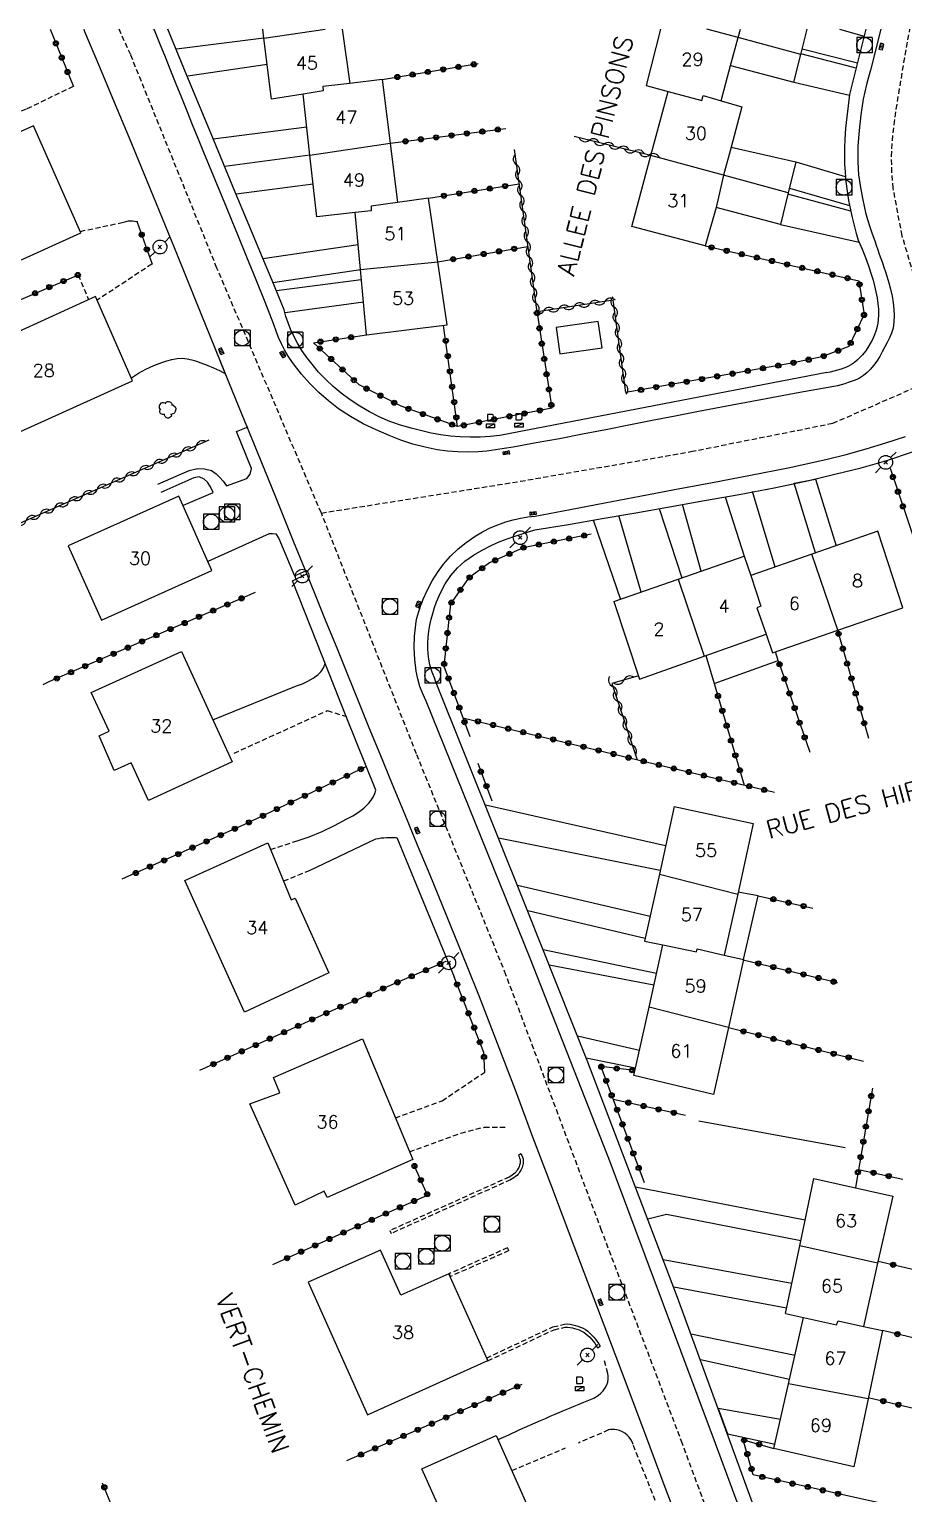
# Model space of a CAD drawing. Header units: millimetres. Extents: x 147000 to 148000, y 141000 to 142001.
# Drawn here: x 147705.3 to 147789.9, y 141858.2 to 142000 of the extents above; entities that cross this region are included whole.
import ezdxf
from ezdxf.enums import TextEntityAlignment as Align

# ---------------------------------------------------------------- set-up
doc = ezdxf.new("R2010")
doc.units = ezdxf.units.MM
doc.linetypes.add('DASHED', pattern=[0.75, 0.5, -0.25])
doc.layers.get('0').update_dxf_attribs({"linetype": 'CONTINUOUS'})
for name, color, linetype in [('W0001', 6, 'DASHED'), ('W0014', 7, 'CONTINUOUS'), ('W0017', 7, 'CONTINUOUS'), ('W0101', 7, 'CONTINUOUS'), ('W0104', 1, 'CONTINUOUS'), ('W0112', 1, 'DASHED'), ('W0300', 7, 'CONTINUOUS'), ('W0310', 3, 'CONTINUOUS'), ('W0323', 7, 'CONTINUOUS'), ('W0330', 7, 'CONTINUOUS'), ('W0401', 7, 'CONTINUOUS'), ('W0420', 7, 'CONTINUOUS'), ('W0438', 7, 'CONTINUOUS'), ('W0439', 7, 'CONTINUOUS'), ('W0473', 7, 'CONTINUOUS'), ('W0989', 7, 'CONTINUOUS'), ('W0991', 7, 'CONTINUOUS'), ('W1102', 7, 'CONTINUOUS')]:
    doc.layers.add(name, color=color, linetype=linetype)
doc.styles.get("Standard").update_dxf_attribs({"font": 'romans.shx', "width": 0.85})

# ---------------------------------------------------------------- blocks, each defined once
blk = doc.blocks.new('T420')
for p, q in [((0.75, 0.75), (-0.75, 0.75)), ((-0.75, 0.75), (-0.75, -0.75)), ((0.75, 0.75), (0.75, -0.75)), ((0.75, -0.75), (-0.75, -0.75))]:
    blk.add_line(p, q)
blk.add_ellipse((0, 0), major_axis=(-0.53, 0.53), ratio=1, start_param=3.926991, end_param=10.210176)
blk = doc.blocks.new('T300')
for p, q in [((-0.8, 0.51), (-0.86, 0.34)), ((-0.86, 0.34), (-0.86, 0.17)), ((-0.86, 0.17), (-0.74, 0.06)), ((-0.69, 0.63), (-0.8, 0.51)), ((-0.8, -0.06), (-0.74, 0.06)), ((-0.74, 0.06), (-0.69, 0.11)), ((-0.57, 0.69), (-0.69, 0.63)), ((-0.46, 0.69), (-0.57, 0.69)), ((-0.29, 0.63), (-0.46, 0.69)), ((-0.29, 0.63), (-0.17, 0.74)), ((-0.23, 0.57), (-0.29, 0.63)), ((-0.17, 0.74), (-0.06, 0.8)), ((-0.06, 0.8), (0.06, 0.8)), ((0.06, 0.8), (0.23, 0.74)), ((0.23, 0.74), (0.34, 0.63)), ((0.34, 0.63), (0.4, 0.51)), ((0.46, 0.46), (0.34, 0.46)), ((0.4, 0.51), (0.4, 0.46)), ((0.57, 0.4), (0.46, 0.46)), ((0.57, 0.4), (0.69, 0.29)), ((0.69, 0.29), (0.74, 0.17)), ((0.74, 0.06), (0.69, -0.17)), ((0.74, 0.17), (0.74, 0.06)), ((-0.8, -0.17), (-0.8, -0.06)), ((-0.8, -0.23), (-0.8, -0.17)), ((-0.74, -0.34), (-0.8, -0.23)), ((-0.69, -0.4), (-0.74, -0.34)), ((-0.51, -0.46), (-0.69, -0.4)), ((-0.4, -0.46), (-0.51, -0.46)), ((-0.4, -0.46), (-0.34, -0.46)), ((-0.34, -0.46), (-0.34, -0.4)), ((-0.34, -0.51), (-0.34, -0.46)), ((-0.29, -0.63), (-0.34, -0.51)), ((-0.17, -0.74), (-0.29, -0.63)), ((-0.06, -0.8), (-0.17, -0.74)), ((0.06, -0.8), (-0.06, -0.8)), ((0.17, -0.74), (0.06, -0.8)), ((0.23, -0.69), (0.17, -0.74)), ((0.29, -0.46), (0.23, -0.46)), ((0.29, -0.63), (0.23, -0.69)), ((0.46, -0.4), (0.29, -0.46)), ((0.34, -0.51), (0.29, -0.63)), ((0.34, -0.51), (0.34, -0.46)), ((0.57, -0.34), (0.46, -0.4)), ((0.63, -0.29), (0.57, -0.34)), ((0.69, -0.17), (0.63, -0.29))]:
    blk.add_line(p, q)
blk = doc.blocks.new('T473')
for p, q in [((-0.166667, 0.166667), (0.166667, -0.166667)), ((-0.166667, -0.166667), (0.166667, 0.166667)), ((0.500001, 0.500001), (1.000002, 1.000002)), ((-1.000002, -1.000002), (-0.500001, -0.500001))]:
    blk.add_line(p, q)
blk.add_ellipse((0, 0), major_axis=(0.471405, 0.471405), ratio=1, start_param=5.4977871438, end_param=11.780972451)
blk = doc.blocks.new('T438')
for p, q in [((-0.4, 0.2), (0.4, 0.2)), ((-0.4, -0.2), (-0.4, 0.2)), ((0.15, 1.1), (-0.3, 1.1)), ((-0.3, 1.1), (-0.3, 0.5)), ((-0.3, 0.5), (0.15, 0.5)), ((0.3, 0.65), (0.3, 0.95)), ((0.4, 0.2), (0.4, -0.2))]:
    blk.add_line(p, q)
at = {"flags": 128}
for points in [[(-0.4, -0.2), (0.4, 0.2)], [(0.4, -0.2), (-0.4, -0.2)]]:
    blk.add_lwpolyline(points, dxfattribs=at)
for centre, major_axis, start_param, end_param in [((0.15, 0.95), (0.106, -0.106), 0.785398, 2.356194), ((0.15, 0.65), (0.106, 0.106), 3.926991, 5.497787)]:
    blk.add_ellipse(centre, major_axis=major_axis, ratio=1, start_param=start_param, end_param=end_param)
blk = doc.blocks.new('T401')
for p, q in [((-0.3, 0.3), (0, 0.3)), ((-0.3, -0.25), (-0.3, 0.3)), ((-0.3, 0.15), (0, 0.15)), ((-0.3, 0), (0, 0)), ((0, 0.3), (0, -0.25)), ((-0.3, -0.15), (0, -0.15)), ((-0.3, -0.25), (-0.3, -0.3)), ((-0.3, -0.3), (0, -0.3)), ((0, -0.3), (0, -0.25))]:
    blk.add_line(p, q)
blk = doc.blocks.new('t310o')
at = {"color": 0, "linetype": 'Continuous'}
for centre, start, end in [((-0.5, 0.38), 216.8699, 323.1304), ((0.5, -0.37), 36.8699, 143.1303)]:
    blk.add_arc(centre, 0.625, start, end, dxfattribs=at)
blk = doc.blocks.new('t323o')
at = {"color": 0, "linetype": 'Continuous'}
for radius in [0.25, 0.15]:
    blk.add_circle((0, 0), radius, dxfattribs=at)

msp = doc.modelspace()

# ---------------------------------------------------------------- linework, layer by layer
at = {"layer": 'W0001'}
for points in [[(147733.55, 141953.16), (147723.44, 141976.88), (147715.09, 141997.52), (147713.97, 142000)], [(147795.2, 141967.13), (147792.93, 141971.22), (147791.12, 141975.53), (147789.79, 141980.01), (147788.93, 141984.6), (147788.8, 141986.14), (147788.77, 141987.69), (147788.85, 141989.22), (147789.01, 141990.76), (147789.22, 141992.26), (147789.46, 141993.77), (147789.72, 141995.27), (147789.96, 141996.77), (147790.54, 142000)], [(147733.55, 141953.16), (147752.82, 141956.23), (147769.34, 141959.11), (147783.08, 141961.85), (147795.2, 141967.13)], [(147791.43, 141805.73), (147783.22, 141823.39), (147775.6, 141843.83), (147768.52, 141863.04), (147760.69, 141883.69), (147751.43, 141908.44), (147742.76, 141929.84), (147733.55, 141953.16)]]:
    msp.add_lwpolyline(points, dxfattribs=at)
at = {"layer": 'W0014'}
for points in [[(147710.54, 142000), (147710.62, 141999.8), (147712.07, 141996.37), (147713.5, 141992.94), (147714.93, 141989.5), (147717.27, 141983.84), (147719.59, 141978.17), (147721.89, 141972.49), (147724.18, 141966.82)], [(147728.96, 141971.41), (147728.1, 141973.58), (147727.23, 141975.75), (147726.35, 141977.93), (147725.47, 141980.1), (147724.93, 141981.43), (147724.38, 141982.76), (147723.83, 141984.09), (147723.28, 141985.42), (147722.73, 141986.75), (147722.18, 141988.08), (147721.63, 141989.42), (147721.09, 141990.75), (147720.55, 141992.06), (147720.03, 141993.37), (147719.5, 141994.68), (147718.98, 141995.99), (147718.45, 141997.3), (147717.92, 141998.61), (147717.38, 141999.91), (147717.34, 142000)], [(147729.96, 141972.83), (147728.78, 141975.68), (147727.59, 141978.53), (147726.41, 141981.38), (147725.22, 141984.23), (147722.88, 141989.88), (147720.54, 141995.53), (147718.68, 142000)], [(147786.28, 142000), (147784.71, 141993.67)], [(147787.72, 142000), (147786.74, 141996.05)], [(147786.74, 141996.05), (147786.52, 141995.35), (147786.33, 141994.65), (147786.17, 141993.94), (147786.03, 141993.22), (147785.8, 141991.72), (147785.62, 141990.21), (147785.51, 141988.68), (147785.5, 141987.16), (147785.58, 141985.92), (147785.75, 141984.69), (147785.98, 141983.48), (147786.25, 141982.27), (147786.44, 141981.57), (147786.66, 141980.88), (147786.9, 141980.19), (147787.14, 141979.51), (147787.28, 141979.08), (147787.43, 141978.65), (147787.58, 141978.23), (147787.73, 141977.8), (147787.88, 141977.38), (147788.03, 141976.95), (147788.17, 141976.52), (147788.3, 141976.09), (147788.49, 141975.46), (147788.67, 141974.82), (147788.83, 141974.17), (147788.93, 141973.52), (147788.99, 141972.91), (147789.02, 141972.29), (147789, 141971.67), (147788.91, 141971.05), (147788.76, 141970.57), (147788.56, 141970.12), (147788.33, 141969.67), (147788.1, 141969.24), (147787.86, 141968.77), (147787.62, 141968.31), (147787.35, 141967.86), (147787.03, 141967.44), (147786.73, 141967.1), (147786.39, 141966.78), (147786.04, 141966.49), (147785.65, 141966.23), (147785.4, 141966.09), (147785.13, 141965.98), (147784.85, 141965.88), (147784.58, 141965.79), (147784.24, 141965.68), (147783.89, 141965.58), (147783.54, 141965.49), (147783.18, 141965.42)], [(147784.71, 141993.67), (147784.55, 141992.59), (147784.42, 141991.51), (147784.32, 141990.42), (147784.25, 141989.33), (147784.22, 141988.54), (147784.2, 141987.75), (147784.22, 141986.96), (147784.26, 141986.17), (147784.34, 141985.25), (147784.46, 141984.34), (147784.61, 141983.43), (147784.78, 141982.52), (147784.94, 141981.76), (147785.13, 141980.99), (147785.33, 141980.24), (147785.56, 141979.49)], [(147785.57, 141979.5), (147785.91, 141978.71), (147786.23, 141977.91), (147786.52, 141977.11), (147786.79, 141976.29), (147786.97, 141975.72), (147787.13, 141975.15), (147787.26, 141974.57), (147787.37, 141973.99), (147787.44, 141973.45), (147787.49, 141972.91), (147787.51, 141972.37), (147787.47, 141971.83), (147787.39, 141971.35), (147787.27, 141970.87), (147787.11, 141970.41), (147786.92, 141969.96), (147786.71, 141969.56), (147786.48, 141969.18), (147786.23, 141968.82), (147785.95, 141968.47), (147785.71, 141968.21), (147785.45, 141967.96), (147785.18, 141967.73), (147784.89, 141967.53), (147784.65, 141967.4), (147784.4, 141967.28), (147784.14, 141967.19), (147783.88, 141967.1), (147783.54, 141966.99), (147783.18, 141966.89), (147782.83, 141966.81), (147782.47, 141966.74)], [(147750.85, 141960.66), (147749.89, 141960.56), (147748.93, 141960.5), (147747.97, 141960.49), (147747, 141960.53), (147746.06, 141960.61), (147745.13, 141960.74), (147744.2, 141960.9), (147743.28, 141961.11), (147742.24, 141961.37), (147741.21, 141961.68), (147740.19, 141962.03), (147739.2, 141962.45), (147738.22, 141962.95), (147737.27, 141963.5), (147736.35, 141964.11), (147735.47, 141964.76), (147734.7, 141965.4), (147733.98, 141966.08), (147733.29, 141966.8), (147732.65, 141967.56), (147732.14, 141968.22), (147731.67, 141968.91), (147731.24, 141969.62), (147730.85, 141970.36), (147730.57, 141970.95), (147730.33, 141971.57), (147730.12, 141972.19), (147729.95, 141972.82)], [(147783.18, 141965.42), (147779.9, 141964.82), (147776.62, 141964.21), (147773.34, 141963.6), (147770.07, 141962.98), (147767.82, 141962.55), (147765.58, 141962.11), (147763.34, 141961.67), (147761.1, 141961.22), (147758.85, 141960.78), (147756.61, 141960.35), (147754.36, 141959.94), (147752.11, 141959.55), (147751.27, 141959.41), (147750.43, 141959.27), (147749.59, 141959.15), (147748.74, 141959.08), (147747.75, 141959.05), (147746.76, 141959.07), (147745.77, 141959.14), (147744.78, 141959.27), (147743.59, 141959.52), (147742.42, 141959.83), (147741.26, 141960.22), (147740.13, 141960.65), (147738.85, 141961.2), (147737.6, 141961.81), (147736.38, 141962.49), (147735.21, 141963.26), (147734.23, 141964.01), (147733.32, 141964.83), (147732.45, 141965.7), (147731.63, 141966.61), (147731.17, 141967.17), (147730.75, 141967.74), (147730.35, 141968.34), (147729.99, 141968.96), (147729.68, 141969.55), (147729.41, 141970.16), (147729.17, 141970.78), (147728.96, 141971.41)], [(147723.8, 141967.76), (147725.57, 141963.42), (147727.34, 141959.07), (147729.1, 141954.72), (147730.87, 141950.37), (147731.91, 141947.8), (147732.96, 141945.24), (147734, 141942.67), (147735.04, 141940.1), (147736.08, 141937.53), (147737.12, 141934.96), (147738.16, 141932.4), (147739.21, 141929.83), (147740.41, 141926.9), (147741.62, 141923.97), (147742.84, 141921.04), (147744.05, 141918.11), (147745.26, 141915.17), (147746.46, 141912.24), (147747.65, 141909.3), (147748.83, 141906.35), (147750.59, 141901.83), (147752.31, 141897.29), (147754.01, 141892.75), (147755.73, 141888.21), (147758.01, 141882.19), (147760.29, 141876.17), (147762.57, 141870.14), (147764.84, 141864.12), (147765.88, 141861.34), (147766.92, 141858.57), (147767.96, 141855.79)], [(147782.49, 141966.75), (147750.83, 141960.66)], [(147754.27, 141952.86), (147757.64, 141953.49), (147761.01, 141954.13), (147764.39, 141954.78), (147767.76, 141955.43), (147771.42, 141956.13), (147775.1, 141956.81), (147778.77, 141957.53), (147782.41, 141958.35), (147784.36, 141958.84), (147786.3, 141959.37), (147788.22, 141959.94), (147790.13, 141960.56)], [(147754.22, 141951.53), (147757.48, 141952.06), (147760.75, 141952.62), (147764.01, 141953.18), (147767.27, 141953.76), (147770.65, 141954.36), (147774.02, 141954.96), (147777.39, 141955.6), (147780.75, 141956.32), (147783.28, 141956.92), (147785.81, 141957.55), (147788.31, 141958.26), (147790.79, 141959.07)], [(147743.7, 141934.95), (147743.37, 141935.65), (147743.1, 141936.37), (147742.89, 141937.11), (147742.73, 141937.86), (147742.59, 141938.98), (147742.54, 141940.1), (147742.58, 141941.23), (147742.69, 141942.35), (147742.74, 141942.67), (147742.81, 141942.99), (147742.89, 141943.3), (147742.98, 141943.62), (147743.08, 141943.92), (147743.18, 141944.23), (147743.3, 141944.53), (147743.42, 141944.83), (147743.83, 141945.72), (147744.28, 141946.58), (147744.79, 141947.41), (147745.37, 141948.2), (147746.05, 141948.97), (147746.8, 141949.68), (147747.59, 141950.32), (147748.43, 141950.92), (147749.15, 141951.34), (147749.89, 141951.71), (147750.65, 141952.03), (147751.43, 141952.3), (147752.12, 141952.5), (147752.83, 141952.66), (147753.55, 141952.78), (147754.27, 141952.86)], [(147744.56, 141937.04), (147744.28, 141937.74), (147744.07, 141938.47), (147743.93, 141939.21), (147743.87, 141939.96), (147743.87, 141940.55), (147743.91, 141941.14), (147743.97, 141941.72), (147744.07, 141942.3), (147744.19, 141942.88), (147744.34, 141943.44), (147744.51, 141944), (147744.71, 141944.56), (147745.09, 141945.44), (147745.55, 141946.3), (147746.09, 141947.1), (147746.72, 141947.84), (147747.46, 141948.5), (147748.28, 141949.07), (147749.13, 141949.56), (147749.99, 141950.02), (147750.53, 141950.27), (147751.08, 141950.49), (147751.64, 141950.69), (147752.2, 141950.88), (147752.7, 141951.06), (147753.2, 141951.22), (147753.71, 141951.38), (147754.22, 141951.53)], [(147730.75, 141946.58), (147732.14, 141947.26)], [(147738.84, 141926.33), (147735.97, 141933.46), (147730.76, 141946.58)], [(147789.46, 141820.09), (147779.11, 141846.89), (147768.05, 141877.2), (147759.36, 141899.99), (147753.42, 141914.91), (147744.55, 141937.04)], [(147788.56, 141817.9), (147781.04, 141837.8), (147771.72, 141863.07), (147761.55, 141890.22), (147753.79, 141909.95), (147743.7, 141934.95)], [(147740.87, 141921.73), (147746.42, 141908.24)]]:
    msp.add_lwpolyline(points, dxfattribs=at)
at = {"layer": 'W0017'}
for points in [[(147783.74, 142000), (147786.11, 141999.34)], [(147785.34, 141996.22), (147779.99, 141997.62)], [(147780.11, 141998.1), (147785.47, 141996.76)], [(147728.32, 141996.59), (147720.62, 141995.45)], [(147779.3, 141994.88), (147784.7, 141993.63)], [(147723.09, 141989.4), (147732.14, 141990.57)], [(147779.5, 141987.15), (147784.29, 141985.75)], [(147732.77, 141985), (147725.29, 141984.05)], [(147778.87, 141984.6), (147784.68, 141982.93)], [(147784.81, 141982.4), (147778.73, 141984.04)], [(147714.14, 141981.26), (147714.51, 141981.37), (147714.89, 141981.44), (147715.27, 141981.45), (147715.65, 141981.4), (147715.69, 141981.4), (147715.72, 141981.38), (147715.74, 141981.37), (147715.77, 141981.35)], [(147778, 141981.11), (147785.62, 141979.38)], [(147737.11, 141979.14), (147727.9, 141977.77)], [(147728.86, 141975.49), (147737.33, 141976.75)], [(147737.42, 141975.74), (147729.2, 141974.66)], [(147730.05, 141972.56), (147737.62, 141973.6)], [(147715.16, 141966.24), (147715.85, 141966.69), (147716.57, 141967.09), (147717.32, 141967.44), (147718.09, 141967.74), (147718.58, 141967.9), (147719.08, 141968.03), (147719.59, 141968.12), (147720.11, 141968.14), (147720.57, 141968.1), (147721.02, 141968), (147721.46, 141967.86), (147721.89, 141967.71), (147722.5, 141967.48), (147723.1, 141967.23), (147723.68, 141966.95), (147724.26, 141966.64)], [(147717.71, 141955.94), (147720.75, 141957.26), (147721.56, 141957.46), (147722.25, 141957.43), (147722.91, 141957.26), (147723.35, 141956.94), (147723.71, 141956.6), (147724.04, 141956.24), (147724.36, 141955.78), (147726.34, 141956.5), (147726.65, 141956.91), (147726.78, 141957.47), (147725.34, 141961.06), (147726.46, 141961.52)], [(147720.2, 141953.93), (147723.08, 141955.15), (147722.83, 141955.71), (147722.54, 141956.15), (147722.22, 141956.45), (147721.72, 141956.65), (147721.21, 141956.58), (147718, 141955.15)], [(147781.39, 141949.29), (147779.34, 141956.04), (147781.39, 141956.45), (147783.4, 141949.99)], [(147772.65, 141954.73), (147774.51, 141948.99)], [(147777.49, 141947.93), (147775.31, 141955.25)], [(147764.52, 141945.5), (147762.37, 141952.92)], [(147766.27, 141953.59), (147768.45, 141946.88)], [(147770.33, 141947.53), (147768.51, 141953.98)], [(147759.88, 141952.5), (147762.51, 141944.8)], [(147722.6, 141948.5), (147728.53, 141951.17), (147728.83, 141951.18), (147729.13, 141951.13), (147729.44, 141950.69), (147730.95, 141947.08), (147732.12, 141947.59)], [(147731.16, 141936.41), (147731.72, 141936.62), (147732.25, 141936.88), (147732.77, 141937.18), (147733.25, 141937.53), (147733.38, 141937.64), (147733.5, 141937.77), (147733.61, 141937.91), (147733.71, 141938.06), (147733.78, 141938.2), (147733.84, 141938.35), (147733.88, 141938.5), (147733.91, 141938.66)], [(147723.05, 141933.12), (147731.16, 141936.42)], [(147731.11, 141921.37), (147732.38, 141921.81), (147733.62, 141922.32), (147734.84, 141922.89), (147736.02, 141923.53), (147736.59, 141923.85), (147737.15, 141924.19), (147737.68, 141924.59), (147738.15, 141925.05), (147738.38, 141925.34), (147738.57, 141925.65), (147738.72, 141925.99), (147738.84, 141926.33)], [(147749.44, 141924.91), (147766.89, 141920.96)], [(147738.83, 141921.61), (147739.09, 141921.65), (147739.35, 141921.69), (147739.61, 141921.72), (147739.87, 141921.74), (147740.11, 141921.75), (147740.35, 141921.75), (147740.6, 141921.75), (147740.84, 141921.73)], [(147766.36, 141918.55), (147750.71, 141921.68)], [(147732.39, 141918.54), (147738.83, 141921.61)], [(147752.54, 141917.11), (147765.39, 141914.13)], [(147764.91, 141911.97), (147753.53, 141914.65)], [(147755.03, 141910.9), (147766.01, 141908.61)], [(147765.75, 141907.44), (147755.62, 141909.39)], [(147764.35, 141901.12), (147758.36, 141902.51)], [(147759.2, 141900.39), (147763.98, 141899.44)], [(147780.39, 141884.68), (147763.98, 141887.88)], [(147779.97, 141882.69), (147766.97, 141885.22), (147765.17, 141884.77)], [(147766.65, 141880.89), (147779.1, 141878.57)], [(147778.6, 141876.17), (147767.68, 141878.19)], [(147769.34, 141873.67), (147779.42, 141871.61)], [(147778.89, 141869.27), (147770.25, 141871.17)], [(147750.67, 141863.43), (147751.7, 141863.9), (147752.72, 141864.37), (147753.75, 141864.83), (147754.78, 141865.29), (147755.25, 141865.49), (147755.71, 141865.69), (147756.18, 141865.89), (147756.65, 141866.08), (147757.11, 141866.28), (147757.58, 141866.48), (147758.04, 141866.68), (147758.51, 141866.88), (147758.98, 141867.07), (147759.46, 141867.24), (147759.93, 141867.45), (147760.36, 141867.72), (147760.62, 141867.93), (147760.84, 141868.17), (147761.04, 141868.44), (147761.19, 141868.73), (147761.28, 141869), (147761.32, 141869.28), (147761.32, 141869.57), (147761.28, 141869.85)], [(147778.01, 141865.37), (147771.97, 141866.45), (147772.87, 141864), (147777.48, 141863)]]:
    msp.add_lwpolyline(points, dxfattribs=at)
at = {"layer": 'W0101'}
for points in [[(147727.98, 141999.14), (147727.88, 142000)], [(147735.57, 142000), (147736.3, 141994.76)], [(147766.4, 142000), (147765, 141994.56), (147767.13, 141993.99)], [(147773.92, 141999.19), (147774.13, 142000)], [(147731.78, 141993.72), (147728.72, 141993.24), (147727.98, 141999.14)], [(147772.28, 141993.07), (147773.16, 141996.5), (147773.92, 141999.19)], [(147739.43, 141995.13), (147736.3, 141994.76)], [(147739.43, 141995.13), (147740.21, 141988.96)], [(147732.45, 141987.81), (147731.78, 141993.72)], [(147765.47, 141987.78), (147767.13, 141993.99)], [(147772.28, 141993.07), (147774.28, 141992.5), (147773.24, 141988.58), (147772.49, 141985.88)], [(147740.21, 141988.96), (147740.94, 141983.23)], [(147736.82, 141982.25), (147733.13, 141981.84), (147732.45, 141987.81)], [(147763.63, 141980.89), (147765.47, 141987.78)], [(147772.49, 141985.88), (147771.79, 141982.74), (147770.73, 141979.02), (147763.63, 141980.89)], [(147744.84, 141977.48), (147743.93, 141983.64), (147740.94, 141983.23)], [(147737.33, 141976.75), (147736.82, 141982.25)], [(147737.91, 141970.4), (147745.73, 141971.37), (147744.84, 141977.48)], [(147737.91, 141970.4), (147737.33, 141976.75)], [(147787.43, 141951.39), (147781.05, 141949.17)], [(147783.58, 141941.82), (147789.86, 141943.98), (147787.43, 141951.39)], [(147768.09, 141946.75), (147774.51, 141948.99), (147775.13, 141947.1)], [(147781.05, 141949.17), (147775.13, 141947.1)], [(147761.86, 141944.58), (147768.09, 141946.75)], [(147761.86, 141944.58), (147764.36, 141937.07), (147770.61, 141939.29)], [(147776.62, 141941.43), (147777.24, 141939.63), (147783.58, 141941.82)], [(147770.61, 141939.29), (147776.61, 141941.43)], [(147767.72, 141924.74), (147766.28, 141918.19)], [(147767.72, 141924.74), (147775.38, 141923.08), (147773.87, 141916.24)], [(147766.28, 141918.19), (147764.85, 141911.7), (147766.61, 141911.34)], [(147773.87, 141916.24), (147772.57, 141910.34)], [(147765.28, 141905.31), (147766.61, 141911.34)], [(147772.57, 141910.34), (147774.42, 141909.91), (147772.97, 141903.35)], [(147763.81, 141898.68), (147765.28, 141905.31)], [(147772.97, 141903.35), (147771.54, 141896.84), (147763.81, 141898.68)], [(147779.87, 141882.21), (147781.24, 141888.73), (147788.89, 141887.02), (147787.42, 141880.51)], [(147778.49, 141875.63), (147779.87, 141882.21)], [(147787.42, 141880.51), (147786.04, 141874.4)], [(147778.49, 141875.63), (147780.24, 141875.25)], [(147778.79, 141868.84), (147780.24, 141875.25)], [(147786.04, 141874.4), (147787.89, 141874), (147786.49, 141867.37)], [(147777.38, 141862.56), (147778.79, 141868.84)], [(147786.49, 141867.37), (147785.1, 141860.79), (147777.38, 141862.56)]]:
    msp.add_lwpolyline(points, dxfattribs=at)
for points in [[(147710.27, 141980.29), (147705.67, 141990.64), (147695.85, 141986.28), (147695.1, 141988.09), (147688.79, 141985.27), (147694.45, 141972.67), (147694.33, 141972.59), (147700.76, 141975.35), (147700.47, 141975.87)], [(147711.67, 141974.12), (147698.08, 141967.92), (147701.66, 141959.81), (147715.28, 141965.97)], [(147712.26, 141942.78), (147722.96, 141947.59), (147719.75, 141954.78), (147709.02, 141949.99)], [(147720.02, 141939.75), (147724.92, 141929.06), (147716.82, 141925.33), (147715.15, 141928.97), (147713.48, 141928.22), (147712.04, 141931.58), (147713.02, 141932.02), (147711.26, 141935.79)], [(147728.37, 141921.21), (147730.64, 141915.71), (147731.01, 141915.85), (147734.29, 141908.62), (147726.11, 141904.82), (147720.33, 141917.59)], [(147737.52, 141902.25), (147742.4, 141890.55), (147734.12, 141886.89), (147733.82, 141887.49), (147731.02, 141886.15), (147726.64, 141895.94), (147729.52, 141897), (147728.93, 141898.51)], [(147749.68, 141871.11), (147745.89, 141879.5), (147741.26, 141877.42), (147739.28, 141881.79), (147732.29, 141878.67), (147738.01, 141865.83)], [(147750.48, 141863.84), (147755.6, 141852.27), (147748.38, 141849.21), (147743.27, 141860.59)]]:
    msp.add_lwpolyline(points, close=True, dxfattribs=at)
at = {"layer": 'W0104'}
for points in [[(147779.98, 141997.56), (147780.6, 142000)], [(147779.98, 141997.56), (147773.92, 141999.19)], [(147773.16, 141996.5), (147779.3, 141994.88), (147779.98, 141997.56)], [(147773.24, 141988.58), (147779.5, 141987.15), (147778.76, 141984.17)], [(147778.76, 141984.17), (147772.49, 141985.88)], [(147778.76, 141984.17), (147778, 141981.11), (147771.79, 141982.74)], [(147770.77, 141939.35), (147771.6, 141936.65), (147777.8, 141938.88), (147777.54, 141939.73)], [(147774.42, 141909.91), (147775.86, 141916.09), (147773.92, 141916.46)]]:
    msp.add_lwpolyline(points, dxfattribs=at)
at = {"layer": 'W0112'}
for points in [[(147709.53, 141994.45), (147704.96, 141992.26), (147695.04, 141988.16)], [(147710.2, 141980.43), (147714.14, 141981.26)], [(147717.14, 141977.26), (147711.83, 141973.76)], [(147710, 141976.22), (147711, 141973.81)], [(147725.1, 141929.9), (147734.13, 141934.02), (147736, 141933.44)], [(147728.63, 141920.58), (147731.11, 141921.38)], [(147729.9, 141917.53), (147732.39, 141918.54)], [(147740.72, 141894.59), (147745.24, 141896.25), (147749.37, 141899.01)], [(147742.09, 141891.31), (147747.06, 141893.11), (147749.35, 141893.7), (147751.54, 141893.69)], [(147752.63, 141890.94), (147752.7, 141890.82), (147752.75, 141890.69), (147752.79, 141890.56), (147752.81, 141890.42), (147752.81, 141890.31), (147752.8, 141890.21), (147752.77, 141890.1), (147752.75, 141890), (147752.71, 141889.89), (147752.66, 141889.78), (147752.61, 141889.68), (147752.55, 141889.58), (147752.5, 141889.49), (147752.43, 141889.4), (147752.37, 141889.32), (147752.29, 141889.24), (147752.17, 141889.13), (147752.04, 141889.03), (147751.9, 141888.94), (147751.75, 141888.86), (147740.18, 141883.67)], [(147752.88, 141891.1), (147752.97, 141890.95), (147753.03, 141890.79), (147753.08, 141890.62), (147753.11, 141890.45), (147753.11, 141890.31), (147753.09, 141890.18), (147753.07, 141890.05), (147753.03, 141889.92), (147752.99, 141889.79), (147752.94, 141889.66), (147752.88, 141889.54), (147752.81, 141889.42), (147752.74, 141889.32), (147752.67, 141889.21), (147752.59, 141889.11), (147752.5, 141889.02), (147752.36, 141888.9), (147752.2, 141888.78), (147752.04, 141888.67), (147751.87, 141888.59), (147740.31, 141883.39)], [(147752.88, 141891.1), (147752.63, 141890.94)], [(147740.18, 141883.67), (147740.31, 141883.39)], [(147751.59, 141882.01), (147745.93, 141879.5)], [(147751.71, 141881.73), (147751.59, 141882.01)], [(147751.71, 141881.73), (147746.05, 141879.23)], [(147745.93, 141879.5), (147746.05, 141879.23)], [(147749.54, 141871.33), (147755.98, 141874.36), (147757.1, 141874.6), (147757.37, 141874.63), (147757.64, 141874.6), (147757.9, 141874.54), (147758.15, 141874.48), (147758.4, 141874.41), (147758.65, 141874.32), (147758.89, 141874.22), (147759.12, 141874.09), (147759.35, 141873.93), (147759.56, 141873.75), (147759.75, 141873.56), (147759.94, 141873.36), (147760.11, 141873.15), (147760.27, 141872.94), (147760.42, 141872.71), (147760.55, 141872.47)], [(147749.67, 141871.06), (147756.08, 141874.07), (147757.16, 141874.31), (147757.4, 141874.33), (147757.63, 141874.3), (147757.86, 141874.25), (147758.07, 141874.19), (147758.3, 141874.12), (147758.53, 141874.05), (147758.75, 141873.95), (147758.96, 141873.83), (147759.17, 141873.69), (147759.36, 141873.52), (147759.54, 141873.35), (147759.71, 141873.16), (147759.87, 141872.97), (147760.02, 141872.76), (147760.16, 141872.55), (147760.29, 141872.33)], [(147760.29, 141872.33), (147760.55, 141872.47)], [(147749.54, 141871.33), (147749.67, 141871.06)], [(147761.28, 141869.85), (147760.95, 141871.12)], [(147761.36, 141864.37), (147758.45, 141863.1)], [(147763.74, 141862.95), (147763.65, 141863.21), (147763.53, 141863.45), (147763.37, 141863.67), (147763.18, 141863.87), (147762.95, 141864.05), (147762.7, 141864.2), (147762.43, 141864.3), (147762.15, 141864.38), (147761.95, 141864.41), (147761.75, 141864.42), (147761.54, 141864.41), (147761.34, 141864.37)], [(147752.01, 141860.44), (147757.2, 141862.64)], [(147767.54, 141853.34), (147763.74, 141862.95)]]:
    msp.add_lwpolyline(points, dxfattribs=at)
at = {"layer": 'W0300'}
msp.add_lwpolyline([(147770.09, 141894.31), (147784.27, 141891.73)], dxfattribs=at)
at = {"layer": 'W0310'}
for points in [[(147763.04, 141964.83), (147761.82, 141973.77), (147754.44, 141972.65), (147752.26, 141988.35)], [(147765.47, 141987.78), (147758.03, 141989.62)], [(147722.64, 141960.21), (147700.84, 141950.63)], [(147764.27, 141937.39), (147761.68, 141936.64), (147764.12, 141929.25)]]:
    msp.add_lwpolyline(points, dxfattribs=at)
at = {"layer": 'W0323'}
for points in [[(147707.3, 142000), (147709.54, 141994.46)], [(147739.43, 141995.13), (147748.75, 141996.68)], [(147740.21, 141988.96), (147751.4, 141990.38)], [(147743.93, 141983.64), (147752.72, 141985.04)], [(147715.73, 141981.33), (147717.16, 141977.27)], [(147744.84, 141977.48), (147753.56, 141978.98)], [(147770.72, 141979.02), (147785.61, 141975.65), (147786.12, 141972.39), (147784.64, 141969.27), (147782, 141968.28), (147779.11, 141967.67), (147763.03, 141964.82)], [(147697.55, 141970.91), (147710.02, 141976.23)], [(147754.42, 141972.73), (147755.87, 141963.32), (147746.75, 141961.53), (147745.39, 141971.33)], [(147746.75, 141961.53), (147741.28, 141963.5), (147737.2, 141965.57), (147732.8, 141969.65), (147737.91, 141970.4)], [(147788.62, 141957.49), (147794.67, 141939.62), (147806.49, 141937.46)], [(147759.67, 141951.11), (147753.1, 141949.8), (147749.85, 141948.34), (147747.8, 141946.84), (147746.07, 141944.37), (147745.42, 141938.34), (147747.94, 141931.51)], [(147727.13, 141945.46), (147707.24, 141936.83), (147706.57, 141936.53)], [(147783.54, 141941.8), (147786.54, 141931.37)], [(147777.8, 141938.88), (147780.84, 141930.01)], [(147771.6, 141936.65), (147774.49, 141926.81)], [(147747.26, 141933.34), (147766.61, 141928.67), (147777.43, 141926.12)], [(147748.69, 141928.92), (147750.07, 141925.3)], [(147737.92, 141928.62), (147726.11, 141922.99), (147714.22, 141917.69)], [(147775.86, 141916.09), (147781.15, 141914.9)], [(147745.6, 141909.72), (147735.2, 141905.26), (147721.74, 141899.17)], [(147774.41, 141909.89), (147783.54, 141907.69)], [(147749.37, 141899), (147749.28, 141900.93), (147746.42, 141908.24)], [(147772.97, 141903.33), (147786.06, 141900.08)], [(147763.92, 141899.17), (147760.63, 141899.55), (147764.8, 141888.34)], [(147761.82, 141896.39), (147768.8, 141894.84)], [(147786.93, 141897.46), (147785.26, 141887.84)], [(147728.86, 141880.39), (147739.35, 141885.12), (147743.83, 141887.11), (147742.47, 141890.13)], [(147785.56, 141889.59), (147789.85, 141888.65)], [(147787.46, 141880.7), (147792.9, 141879.45)], [(147795.29, 141872.21), (147787.89, 141874)], [(147736.01, 141861.4), (147753.01, 141868.79)], [(147786.51, 141867.51), (147797.74, 141864.85)], [(147798.58, 141862.3), (147798.55, 141862.14), (147797.25, 141855.15), (147775.38, 141860.02), (147774.41, 141863.4), (147777.38, 141862.56)], [(147715.35, 141851.86), (147712.37, 141859.22)]]:
    msp.add_lwpolyline(points, dxfattribs=at)
at = {"layer": 'W0330'}
for points in [[(147727.97, 141999.14), (147719.52, 141998.07)], [(147732.44, 141987.81), (147724.19, 141986.72)]]:
    msp.add_lwpolyline(points, dxfattribs=at)
at = {"layer": 'W0439'}
msp.add_lwpolyline([(147760.37, 141971.69), (147756.29, 141971.11), (147756.65, 141968.56), (147760.74, 141969.14)], close=True, dxfattribs=at)
at = {"layer": 'W1102'}
for points in [[(147727.97, 141999.14), (147733.91, 142000)], [(147773.92, 141999.19), (147770.88, 142000)], [(147736.3, 141994.76), (147733.69, 141994.46), (147733.74, 141994.03), (147731.78, 141993.72)], [(147767.13, 141993.99), (147770.4, 141993.11), (147770.51, 141993.58), (147772.28, 141993.07)], [(147732.45, 141987.81), (147740.21, 141988.96)], [(147772.49, 141985.88), (147765.47, 141987.78)], [(147740.94, 141983.23), (147738.36, 141982.87), (147738.39, 141982.42), (147736.82, 141982.25)], [(147737.33, 141976.75), (147744.84, 141977.48)], [(147783.58, 141941.82), (147781.05, 141949.17)], [(147768.09, 141946.75), (147770.61, 141939.29)], [(147775.13, 141947.1), (147776.11, 141944.14), (147775.73, 141943.97), (147776.62, 141941.43)], [(147766.28, 141918.19), (147773.87, 141916.24)], [(147766.61, 141911.34), (147769.88, 141910.68), (147769.94, 141910.97), (147772.57, 141910.34)], [(147772.97, 141903.35), (147765.28, 141905.31)], [(147787.42, 141880.51), (147779.87, 141882.21)], [(147780.24, 141875.25), (147783.43, 141874.54), (147783.59, 141874.94), (147786.04, 141874.4)], [(147786.49, 141867.37), (147778.8, 141868.84)]]:
    msp.add_lwpolyline(points, dxfattribs=at)

# ---------------------------------------------------------------- block references
at = {"layer": 'W0300'}
msp.add_blockref('T300', (147718.71, 141963.15), dxfattribs=at)
at = {"layer": 'W0310'}
for p, rotation in [((147759.49, 141989.26), 166.1377320425214), ((147760.94, 141988.9), 166.1377320425214), ((147762.4, 141988.54), 166.1377320425214), ((147763.86, 141988.18), 166.1377320425214), ((147752.46, 141986.87), 97.90812627566211), ((147765.31, 141987.82), 166.1377320425214), ((147752.67, 141985.38), 97.90812627566211), ((147752.88, 141983.9), 97.90812627566211), ((147753.08, 141982.41), 97.90812627566211), ((147753.29, 141980.92), 97.90812627566211), ((147753.5, 141979.44), 97.90812627566211), ((147753.7, 141977.95), 97.90812627566211), ((147753.91, 141976.47), 97.90812627566211), ((147754.11, 141974.98), 97.90812627566211), ((147754.32, 141973.5), 97.90812627566211), ((147755.07, 141972.74), 188.6253111354415), ((147756.56, 141972.97), 188.6253111354415), ((147758.04, 141973.19), 188.6253111354415), ((147759.52, 141973.42), 188.6253111354415), ((147761.01, 141973.64), 188.6253111354415), ((147761.91, 141973.09), 97.79949816367734), ((147762.11, 141971.6), 97.79949816367734), ((147762.32, 141970.12), 97.79949816367734), ((147762.52, 141968.63), 97.79949816367734), ((147762.72, 141967.15), 97.79949816367734), ((147762.93, 141965.66), 97.79949816367734), ((147721.44, 141959.68), 203.7223917517384), ((147718.69, 141958.47), 203.7223917517384), ((147720.07, 141959.08), 203.7223917517384), ((147714.57, 141956.66), 203.7223917517384), ((147715.95, 141957.27), 203.7223917517384), ((147717.32, 141957.87), 203.7223917517384), ((147711.83, 141955.46), 203.7223917517384), ((147713.2, 141956.06), 203.7223917517384), ((147709.08, 141954.25), 203.7223917517384), ((147710.45, 141954.85), 203.7223917517384), ((147704.96, 141952.44), 203.7223917517384), ((147706.33, 141953.04), 203.7223917517384), ((147707.71, 141953.65), 203.7223917517384), ((147761.77, 141936.37), 288.3139146946027), ((147762.84, 141936.98), 196.2890383181542), ((147762.24, 141934.94), 288.3139146946027), ((147762.71, 141933.52), 288.3139146946027), ((147763.18, 141932.1), 288.3139146946027), ((147763.65, 141930.67), 288.3139146946027)]:
    msp.add_blockref('t310o', p, dxfattribs=dict(at, rotation=rotation))
at = {"layer": 'W0323'}
for p, rotation in [((147707.85, 141998.64), 292.066697908799), ((147708.41, 141997.25), 292.066697908799), ((147748.31, 141996.61), 9.438928856506328), ((147708.98, 141995.86), 292.066697908799), ((147740.91, 141995.38), 9.438928856506328), ((147742.39, 141995.62), 9.438928856506328), ((147743.87, 141995.87), 9.438928856506328), ((147745.35, 141996.11), 9.438928856506328), ((147746.83, 141996.36), 9.438928856506328), ((147744.67, 141989.53), 7.233571845255473), ((147746.16, 141989.72), 7.233571845255473), ((147747.65, 141989.91), 7.233571845255473), ((147749.14, 141990.1), 7.233571845255473), ((147750.63, 141990.29), 7.233571845255473), ((147741.7, 141989.15), 7.233571845255473), ((147743.19, 141989.34), 7.233571845255473), ((147745.42, 141983.88), 9.005787573962044), ((147746.9, 141984.11), 9.005787573962044), ((147748.38, 141984.35), 9.005787573962044), ((147749.86, 141984.58), 9.005787573962044), ((147751.34, 141984.82), 9.005787573962044), ((147716.16, 141980.1), 289.3684879786906), ((147716.66, 141978.68), 289.3684879786906), ((147749.27, 141978.24), 9.72630223244506), ((147750.75, 141978.5), 9.72630223244506), ((147752.23, 141978.75), 9.72630223244506), ((147771.34, 141978.88), 347.2513104840048), ((147772.8, 141978.55), 347.2513104840048), ((147774.26, 141978.22), 347.2513104840048), ((147746.32, 141977.74), 9.72630223244506), ((147747.79, 141977.99), 9.72630223244506), ((147775.73, 141977.89), 347.2513104840048), ((147777.19, 141977.56), 347.2513104840048), ((147778.65, 141977.23), 347.2513104840048), ((147780.12, 141976.9), 347.2513104840048), ((147708.59, 141975.62), 23.11145841773986), ((147709.97, 141976.21), 23.11145841773986), ((147781.58, 141976.57), 347.2513104840048), ((147783.04, 141976.24), 347.2513104840048), ((147784.51, 141975.9), 347.2513104840048), ((147785.67, 141975.29), 278.9663166065736), ((147705.83, 141974.44), 23.11145841773986), ((147707.21, 141975.03), 23.11145841773986), ((147754.45, 141972.53), 278.7845958401478), ((147785.9, 141973.81), 278.9663166065736), ((147754.68, 141971.04), 278.7845958401478), ((147785.45, 141970.98), 244.5081938269105), ((147786.1, 141972.33), 244.5081938269105), ((147733.46, 141969.75), 8.247591826230678), ((147734.95, 141969.97), 8.247591826230678), ((147736.43, 141970.18), 8.247591826230678), ((147745.6, 141969.84), 97.88022601239382), ((147784.81, 141969.63), 244.5081938269105), ((147733.4, 141969.09), 137.1665501995004), ((147745.8, 141968.35), 97.88022601239382), ((147754.9, 141969.56), 278.7845958401478), ((147782.2, 141968.35), 200.5846240413105), ((147783.6, 141968.88), 200.5846240413105), ((147734.5, 141968.07), 137.1665501995004), ((147735.6, 141967.05), 137.1665501995004), ((147746.01, 141966.87), 97.88022601239382), ((147755.13, 141968.08), 278.7845958401478), ((147774.84, 141966.92), 190.0409079394989), ((147776.32, 141967.18), 190.0409079394989), ((147777.8, 141967.44), 190.0409079394989), ((147779.27, 141967.71), 191.8267814162332), ((147780.74, 141968.01), 191.8267814162332), ((147736.7, 141966.03), 137.1665501995004), ((147746.21, 141965.38), 97.88022601239382), ((147755.36, 141966.6), 278.7845958401478), ((147765.98, 141965.35), 190.0409079394989), ((147767.46, 141965.61), 190.0409079394989), ((147768.93, 141965.87), 190.0409079394989), ((147770.41, 141966.13), 190.0409079394989), ((147771.89, 141966.39), 190.0409079394989), ((147773.37, 141966.65), 190.0409079394989), ((147737.93, 141965.2), 153.0987427288003), ((147739.27, 141964.52), 153.0987427288003), ((147755.59, 141965.12), 278.7845958401478), ((147764.5, 141965.08), 190.0409079394989), ((147740.61, 141963.84), 153.0987427288003), ((147741.98, 141963.25), 160.1507048553377), ((147743.39, 141962.74), 160.1507048553377), ((147746.42, 141963.9), 97.88022601239382), ((147751.76, 141962.52), 191.1383091276647), ((147753.23, 141962.8), 191.1383091276647), ((147754.7, 141963.09), 191.1383091276647), ((147755.82, 141963.63), 278.7845958401478), ((147744.8, 141962.23), 160.1507048553377), ((147746.21, 141961.72), 160.1507048553377), ((147746.62, 141962.41), 97.88022601239382), ((147747.35, 141961.65), 191.1383091276647), ((147748.82, 141961.94), 191.1383091276647), ((147750.29, 141962.23), 191.1383091276647), ((147788.9, 141956.65), 288.70190339417), ((147789.39, 141955.23), 288.70190339417), ((147789.87, 141953.81), 288.70190339417), ((147753.13, 141949.81), 191.2462183594214), ((147754.6, 141950.1), 191.2462183594214), ((147756.07, 141950.39), 191.2462183594214), ((147757.54, 141950.69), 191.2462183594214), ((147759.01, 141950.98), 191.2462183594214), ((147750.39, 141948.58), 204.179406204175), ((147751.76, 141949.2), 204.179406204175), ((147747.91, 141946.92), 216.2380674778647), ((147749.12, 141947.81), 216.2380674778647), ((147747.02, 141945.72), 234.9893323728608), ((147724.45, 141944.3), 203.4550443534285), ((147725.83, 141944.9), 203.4550443534285), ((147746.16, 141944.49), 234.9893323728608), ((147721.7, 141943.11), 203.4550443534285), ((147723.07, 141943.71), 203.4550443534285), ((147745.92, 141943.03), 263.8989352170057), ((147717.57, 141941.32), 203.4550443534285), ((147718.95, 141941.92), 203.4550443534285), ((147720.32, 141942.51), 203.4550443534285), ((147745.76, 141941.54), 263.8989352170057), ((147783.63, 141941.46), 286.0662271391028), ((147714.82, 141940.12), 203.4550443534285), ((147716.19, 141940.72), 203.4550443534285), ((147745.6, 141940.05), 263.8989352170057), ((147784.05, 141940.02), 286.0662271391028), ((147712.07, 141938.93), 203.4550443534285), ((147713.44, 141939.53), 203.4550443534285), ((147745.44, 141938.55), 263.8989352170057), ((147777.92, 141938.52), 288.9174777443723), ((147784.46, 141938.58), 286.0662271391028), ((147707.94, 141937.14), 203.4550443534285), ((147709.31, 141937.74), 203.4550443534285), ((147710.69, 141938.33), 203.4550443534285), ((147745.87, 141937.14), 290.2532123319014), ((147778.4, 141937.1), 288.9174777443723), ((147784.88, 141937.14), 286.0662271391028), ((147746.39, 141935.73), 290.2532123319014), ((147778.89, 141935.69), 288.9174777443723), ((147785.29, 141935.7), 286.0662271391028), ((147746.91, 141934.32), 290.2532123319014), ((147771.96, 141935.45), 286.3353032888385), ((147779.38, 141934.27), 288.9174777443723), ((147785.71, 141934.25), 286.0662271391028), ((147747.42, 141932.91), 290.2532123319014), ((147748.72, 141932.98), 346.4518586774354), ((147772.38, 141934.01), 286.3353032888385), ((147779.86, 141932.85), 288.9174777443723), ((147786.12, 141932.81), 286.0662271391028), ((147750.18, 141932.63), 346.4518586774354), ((147751.64, 141932.28), 346.4518586774354), ((147753.1, 141931.93), 346.4518586774354), ((147754.56, 141931.58), 346.4518586774354), ((147772.8, 141932.57), 286.3353032888385), ((147780.35, 141931.43), 288.9174777443723), ((147756.01, 141931.23), 346.4518586774354), ((147757.47, 141930.88), 346.4518586774354), ((147758.93, 141930.52), 346.4518586774354), ((147760.39, 141930.17), 346.4518586774354), ((147773.22, 141931.13), 286.3353032888385), ((147761.85, 141929.82), 346.4518586774354), ((147763.3, 141929.47), 346.4518586774354), ((147764.76, 141929.12), 346.4518586774354), ((147766.22, 141928.77), 346.4518586774354), ((147773.64, 141929.69), 286.3353032888385), ((147734.67, 141927.07), 205.4601435491724), ((147736.02, 141927.71), 205.4601435491724), ((147737.38, 141928.36), 205.4601435491724), ((147749, 141928.11), 290.921654769541), ((147767.68, 141928.42), 346.7083037499977), ((147769.14, 141928.08), 346.7083037499977), ((147770.6, 141927.73), 346.7083037499977), ((147772.06, 141927.39), 346.7083037499977), ((147773.52, 141927.04), 346.7083037499977), ((147774.07, 141928.25), 286.3353032888385), ((147731.96, 141925.78), 205.4601435491724), ((147733.31, 141926.42), 205.4601435491724), ((147749.54, 141926.71), 290.921654769541), ((147774.98, 141926.7), 346.7083037499977), ((147776.44, 141926.35), 346.7083037499977), ((147729.25, 141924.49), 205.4601435491724), ((147730.6, 141925.13), 205.4601435491724), ((147726.54, 141923.2), 205.4601435491724), ((147727.9, 141923.84), 205.4601435491724), ((147722.44, 141921.36), 204.0319212897238), ((147723.81, 141921.97), 204.0319212897238), ((147725.18, 141922.58), 204.0319212897238), ((147719.7, 141920.13), 204.0319212897238), ((147721.07, 141920.75), 204.0319212897238), ((147716.96, 141918.91), 204.0319212897238), ((147718.33, 141919.52), 204.0319212897238), ((147715.59, 141918.3), 204.0319212897238), ((147777.32, 141915.76), 347.2439620880334), ((147778.78, 141915.43), 347.2439620880334), ((147780.25, 141915.1), 347.2439620880334), ((147743.68, 141908.89), 203.2065704271311), ((147745.06, 141909.49), 203.2065704271311), ((147775.87, 141909.54), 346.4316859530853), ((147777.32, 141909.19), 346.4316859530853), ((147778.78, 141908.84), 346.4316859530853), ((147740.92, 141907.71), 203.2065704271311), ((147742.3, 141908.3), 203.2065704271311), ((147746.7, 141907.51), 111.4244333228528), ((147780.24, 141908.48), 346.4316859530853), ((147781.7, 141908.13), 346.4316859530853), ((147783.16, 141907.78), 346.4316859530853), ((147736.79, 141905.94), 203.2065704271311), ((147738.16, 141906.53), 203.2065704271311), ((147739.54, 141907.12), 203.2065704271311), ((147747.25, 141906.11), 111.4244333228528), ((147734.04, 141904.73), 204.333653534404), ((147735.41, 141905.35), 203.2065704271311), ((147747.8, 141904.71), 111.4244333228528), ((147731.3, 141903.5), 204.333653534404), ((147732.67, 141904.12), 204.333653534404), ((147748.35, 141903.32), 111.4244333228528), ((147774.42, 141902.96), 346.0802283900928), ((147727.2, 141901.64), 204.333653534404), ((147728.57, 141902.26), 204.333653534404), ((147729.94, 141902.88), 204.333653534404), ((147748.89, 141901.92), 111.4244333228528), ((147775.88, 141902.6), 346.0802283900928), ((147777.33, 141902.24), 346.0802283900928), ((147778.79, 141901.88), 346.0802283900928), ((147780.25, 141901.52), 346.0802283900928), ((147724.47, 141900.41), 204.333653534404), ((147725.84, 141901.03), 204.333653534404), ((147749.3, 141900.49), 92.59988006663417), ((147781.7, 141901.16), 346.0802283900928), ((147783.16, 141900.8), 346.0802283900928), ((147784.61, 141900.44), 346.0802283900928), ((147723.1, 141899.79), 204.333653534404), ((147760.66, 141899.55), 173.3103665723945), ((147762.15, 141899.37), 173.3103665723945), ((147763.64, 141899.2), 173.3103665723945), ((147761.14, 141898.18), 290.4159360942919), ((147761.66, 141896.77), 290.4159360942919), ((147763.28, 141896.06), 347.4746704011989), ((147786.8, 141896.71), 260.1473212953347), ((147762.19, 141895.37), 290.4159360942919), ((147764.75, 141895.74), 347.4746704011989), ((147766.21, 141895.41), 347.4746704011989), ((147767.68, 141895.08), 347.4746704011989), ((147786.54, 141895.23), 260.1473212953347), ((147762.71, 141893.96), 290.4159360942919), ((147786.28, 141893.75), 260.1473212953347), ((147763.23, 141892.56), 290.4159360942919), ((147786.03, 141892.27), 260.1473212953347), ((147763.76, 141891.15), 290.4159360942919), ((147785.77, 141890.79), 260.1473212953347), ((147742.56, 141889.93), 114.4052849685495), ((147764.28, 141889.74), 290.4159360942919), ((147785.51, 141889.32), 260.1473212953347), ((147787.02, 141889.27), 347.5857323973758), ((147788.49, 141888.95), 347.5857323973758), ((147743.18, 141888.56), 114.4052849685495), ((147741.17, 141885.93), 23.96722474991689), ((147742.54, 141886.54), 23.96722474991689), ((147743.8, 141887.19), 114.4052849685495), ((147738.43, 141884.71), 24.27330846414793), ((147739.8, 141885.32), 23.96722474991689), ((147735.7, 141883.48), 24.27330846414793), ((147737.07, 141884.09), 24.27330846414793), ((147732.96, 141882.24), 24.27330846414793), ((147734.33, 141882.86), 24.27330846414793), ((147730.23, 141881.01), 24.27330846414793), ((147731.6, 141881.63), 24.27330846414793), ((147788.92, 141880.36), 347.0528625215128), ((147789.34, 141873.65), 166.4357896835572), ((147751.14, 141867.98), 23.50067791821645), ((147752.52, 141868.57), 23.50067791821645), ((147747.02, 141866.18), 23.50067791821645), ((147748.39, 141866.78), 23.50067791821645), ((147749.77, 141867.38), 23.50067791821645), ((147787.97, 141867.16), 346.6662404933364), ((147789.43, 141866.81), 346.6662404933364), ((147744.26, 141864.98), 23.50067791821645), ((147745.64, 141865.58), 23.50067791821645), ((147741.51, 141863.79), 23.50067791821645), ((147742.89, 141864.39), 23.50067791821645), ((147774.49, 141863.38), 344.2712656368644), ((147737.39, 141861.99), 23.50067791821645), ((147738.76, 141862.59), 23.50067791821645), ((147740.14, 141863.19), 23.50067791821645), ((147774.8, 141862.04), 106.0706568241412), ((147775.94, 141862.97), 344.2712656368644), ((147775.21, 141860.6), 106.0706568241412), ((147776.25, 141859.82), 167.4537176389387), ((147777.72, 141859.5), 167.4537176389387), ((147779.18, 141859.17), 167.4537176389387), ((147712.54, 141858.81), 112.0562411686208), ((147780.65, 141858.85), 167.4537176389387), ((147782.11, 141858.52), 167.4537176389387), ((147783.58, 141858.19), 167.4537176389387)]:
    msp.add_blockref('t323o', p, dxfattribs=dict(at, rotation=rotation))
at = {"layer": 'W0401'}
for p, rotation in [((147787.64, 141998.35), 165.9913316448609), ((147723.71, 141968.76), 201.9361310577801), ((147729.94, 141968.58), 30.14183335540704), ((147751.44, 141959.13), 99.9405746725212), ((147754.05, 141952.98), 275.1014657866044), ((147743.08, 141944.27), 339.617542431692), ((147742.69, 141922.35), 202.5283904210903), ((147760.43, 141876.67), 200.7284989710085)]:
    msp.add_blockref('T401', p, dxfattribs=dict(at, rotation=rotation))
at = {"layer": 'W0420'}
for p in [(147786.14, 141998.47), (147784.16, 141984.69), (147725.9, 141970.1), (147731.01, 141969.92), (147722.88, 141952.3), (147724.4, 141953.01), (147724.91, 141953.25), (147740.19, 141944.09), (147744.33, 141937.42), (147744.81, 141923.54), (147756.25, 141898.73), (147750.06, 141884.28), (147743.7, 141881.17), (147745.26, 141882.44), (147741.44, 141880.7), (147762.15, 141877.69)]:
    msp.add_blockref('T420', p, dxfattribs=at)
at = {"layer": 'W0438'}
for p in [(147749.93, 141961.6), (147752.69, 141961.67), (147758.57, 141868.37)]:
    msp.add_blockref('T438', p, dxfattribs=at)
at = {"layer": 'W0473'}
for p in [(147717.92, 141978.92), (147788.2, 141958.06), (147752.8, 141950.78), (147731.7, 141947.05), (147745.88, 141909.6), (147759.32, 141871.63)]:
    msp.add_blockref('T473', p, dxfattribs=at)

# ---------------------------------------------------------------- texts
at = {"layer": 'W0989'}
for s, rotation, p in [('ALLEE DES PINSONS', 75.9429, (147758.01, 141976.03)), ('RUE DES HIRONDELLES', 15.1698, (147776.92, 141921.58)), ('VERT-CHEMIN', 290.106, (147723.29, 141877.14))]:
    msp.add_text(s, height=1.75, rotation=rotation, dxfattribs=at).set_placement(p)
at = {"layer": 'W0991'}
for s, p in [('45', (147732.15, 141996.74)), ('29', (147769.49, 141997.1)), ('47', (147735.97, 141991.47)), ('30', (147769.82, 141989.93)), ('49', (147736.7, 141985.4)), ('31', (147768.12, 141983.4)), ('51', (147740.72, 141980.2)), ('53', (147741.47, 141973.94)), ('28', (147706.67, 141966.96)), ('30', (147715.99, 141948.78)), ('8', (147785.47, 141946.6)), ('4', (147772.54, 141944.14)), ('6', (147779.36, 141944.4)), ('2', (147766.24, 141941.91)), ('32', (147718.05, 141932.54)), ('55', (147770.8, 141920.49)), ('57', (147769.43, 141914.27)), ('34', (147727.35, 141913.01)), ('59', (147769.79, 141907.35)), ('61', (147768.41, 141901.07)), ('36', (147734.15, 141894.2)), ('63', (147784.36, 141884.62)), ('65', (147782.99, 141878.31)), ('38', (147741.46, 141873.81)), ('67', (147783.33, 141871.31)), ('69', (147781.92, 141864.82))]:
    msp.add_text(s, height=1.25, dxfattribs=at).set_placement(p, align=Align.MIDDLE_CENTER)

doc.saveas('drawing.dxf')
